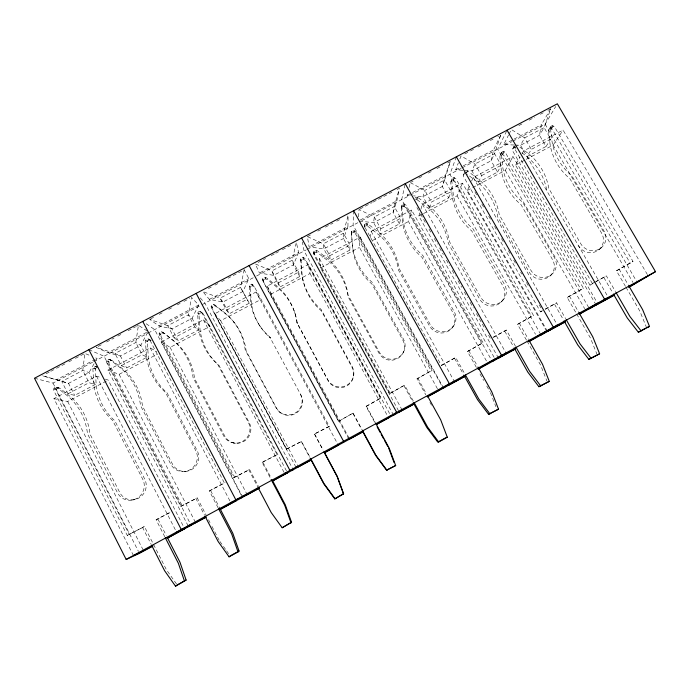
<?xml version="1.0" encoding="UTF-8"?>
<svg xmlns="http://www.w3.org/2000/svg" width="690" height="690" viewBox="0 0 690 690"><rect width="100%" height="100%" fill="white"/><g stroke="black" fill="none" stroke-linecap="round" stroke-linejoin="round"><path stroke-width="0.52" stroke-dasharray="3.45 2.59" d="M347.933 226.51L348.096 215.228L343.439 233.246L343.465 238.542L349.821 250.099L330.156 260.484L323.808 248.892L323.317 243.829L307.395 236.592L309.111 246.925L323.808 248.892L343.465 238.542L347.933 226.51L309.111 246.925M476.359 367.382L467.501 351.495L483.017 342.689L405.996 205.111L404.116 203.955A2.26 2.199 11.1 0 0 402.141 204.913L401.77 206.345L403.132 220.257A57.503 55.933 18.4 0 0 422.798 255.455L454.244 311.751A13.748 13.533 26.9 0 1 448.931 330.165A13.748 13.533 26.9 0 1 430.284 324.636L398.932 268.143A58.029 57.098 1.5 0 0 379.328 232.823L368.055 224.095L366.614 223.62A2.26 2.208 6.2 0 0 364.7 224.707L364.665 226.881L441.298 365.286L455.702 357.489L464.43 373.195M413.284 400.994L404.607 385.158L389.643 393.671L314.243 255.533L314.002 251.402A2.277 2.225 -2.8 0 1 315.934 250.306L317.374 250.789L328.647 259.569A58.365 57.503 -11.8 0 1 348.122 295.156L379.276 352.072A13.791 13.671 20.8 0 0 397.983 357.636A13.791 13.671 20.8 0 0 403.443 339.075L372.195 282.357A57.701 56.451 13.4 0 1 352.659 246.899L351.382 232.875L351.762 231.443A2.268 2.217 4.1 0 1 353.746 230.477L355.626 231.642L432.164 370.237L417.002 378.853L425.808 394.853M314.002 254.826L314.002 251.402L314.019 254.075L313.726 252.109M349.821 250.099L349.951 245.071L343.439 233.246L323.317 243.829L329.811 255.688L330.156 260.484M374.627 422.202L366.079 406.436L380.871 398.018L304.833 258.388L302.953 257.215A2.277 2.234 -5.5 0 0 300.952 258.189L300.555 259.638L301.754 273.766A57.934 56.942 5.3 0 0 321.161 309.491L352.202 366.632A13.843 13.791 -6.8 0 1 346.596 385.339A13.843 13.791 -6.8 0 1 327.828 379.741L296.881 322.394A58.797 57.813 -24.5 0 0 277.544 286.548L266.262 277.699L264.822 277.216A2.286 2.243 -13.6 0 0 262.873 278.32L262.571 279.804L263.58 282.227L338.488 421.392L353.082 413.077L338.488 421.392M314.286 253.368A2.251 2.208 -2.9 0 1 316.201 252.281L317.633 252.756L328.802 261.467A57.805 56.968 -11.9 0 1 348.088 296.717L378.939 353.099A13.653 13.541 20.9 0 0 397.466 358.61A13.653 13.541 20.9 0 0 402.882 340.23L371.927 284.038A57.158 55.933 13.4 0 1 352.581 248.909L351.443 232.125M351.374 234.272L351.762 231.443L351.314 235.014M300.521 394.43A13.964 13.852 -39.9 0 1 294.759 413.284A13.964 13.852 -39.9 0 1 275.931 407.652L245.2 349.873A59.314 58.055 -33.2 0 0 225.992 313.76L214.719 304.842L213.27 304.359A2.303 2.26 -23.5 0 0 211.304 305.472L211.226 307.697L286.324 449.242L301.521 441.41L310 457.323M353.634 210.726L353.099 225.225L442.618 387.297M286.454 470.873L203.309 313.985L200.066 311.388A2.312 2.26 -25.6 0 0 198.03 312.38L197.616 313.855L198.634 328.199A58.633 57.71 -20.5 0 0 217.773 364.458L248.391 422.461A14.102 13.895 -47.2 0 1 242.475 441.462A14.102 13.895 -47.2 0 1 223.595 435.804L193.079 377.585A59.866 58.262 -38.5 0 0 174.001 341.196L162.728 332.226L161.27 331.735A2.32 2.268 -30.8 0 0 159.295 332.856L159.2 335.099L233.763 477.713L249.599 469.536L258.517 486.519M353.746 230.477L353.66 232.634A2.243 2.199 4.1 0 0 351.693 233.591M354.401 232.797L354.496 230.641L353.66 232.634L355.523 233.789L431.328 371.091M151.239 340.567L147.953 338.825A2.329 2.268 -32.3 0 0 145.9 339.825L145.478 341.309L146.409 355.764A59.124 57.969 -30.6 0 0 165.41 392.291L195.805 450.743A14.248 13.938 -49.8 0 1 189.741 469.899A14.248 13.938 -49.8 0 1 170.792 464.198L140.501 405.539A60.453 58.452 -41.8 0 0 121.569 368.874L110.288 359.835L108.83 359.343A2.346 2.277 -35.9 0 0 106.829 360.473L106.726 362.733L180.746 506.434L197.237 497.913L206.086 515.016M96.307 367.83A2.329 2.251 -37 0 0 95.746 368.391L95.306 369.875L96.152 384.304A59.09 57.641 -37 0 0 114.833 420.753L144.728 479.076A14.248 13.843 -51.1 0 1 138.569 498.197A14.248 13.843 -51.1 0 1 119.75 492.513L89.959 433.984A60.453 58.072 -44.1 0 0 71.337 397.406L60.168 388.384L55.942 387.194A2.372 2.286 -39.3 0 0 53.924 388.332L53.794 390.609L127.253 535.406L144.408 526.53L166.376 569.63L176.58 584.094M358.61 216.824L359.041 209.475L374.291 217.005L380.828 228.778L379.983 234.169L399.484 223.871L400.804 218.238L394.249 206.5L399.398 188.292L395.637 190.268M625.459 286.341L616.446 270.799L633.006 261.432L554.579 126.857L552.707 125.718A2.234 2.139 21.5 0 0 550.784 126.658L550.448 128.047L552.043 141.657A56.994 54.355 25.2 0 0 572.07 176.088L604.095 231.167A13.636 13.136 31 0 1 599.196 249.15A13.636 13.136 31 0 1 580.739 243.725L548.8 188.465A57.391 55.588 20.6 0 0 528.833 153.913L517.56 145.366M437.443 388.772L359.456 247.399L360.18 237.101L319.418 258.595L320.574 267.936L399.217 412.008M364.311 226.881L364.432 225.406M366.614 223.62L366.407 225.837A2.243 2.191 6.1 0 0 364.51 226.915L364.7 224.707L364.242 227.614M329.285 426.368L314.424 434.019L329.285 426.368L253.61 285.367L251.729 284.185A2.294 2.251 -16.3 0 0 249.711 285.168L249.306 286.635L250.418 300.866A58.236 57.373 -6.9 0 0 269.687 336.858L300.944 395.06A13.826 13.722 -40.2 0 1 295.242 413.733A13.826 13.722 -40.2 0 1 276.595 408.152L246.149 350.925A58.736 57.503 -33.3 0 0 227.122 315.149L215.953 306.326L214.521 305.834A2.286 2.234 -23.6 0 0 212.572 306.947L212.494 309.146L286.885 449.345M367.166 225.958L367.382 223.732L366.407 225.837L367.83 226.311L379 234.962A57.477 56.571 1.5 0 1 398.415 269.954L429.465 325.93A13.619 13.412 27 0 0 447.931 331.398A13.619 13.412 27 0 0 453.201 313.156L422.056 257.379A56.968 55.424 18.4 0 1 402.581 222.508L401.235 208.716L401.83 205.594M353.72 375.291L353.806 374.472M97.79 367.39L95.401 366.494A2.355 2.277 -36.9 0 0 93.331 367.503L92.891 369.003L93.737 383.571A59.668 58.193 -36.9 0 0 112.591 420.374L142.761 479.265A14.395 13.973 -51.1 0 1 136.542 498.577A14.395 13.973 -51.1 0 1 117.533 492.841L87.466 433.734A61.056 58.633 -44.1 0 0 68.672 396.793L56.718 387.314M370.401 237.653L371.142 231.322L411.559 210.01L495.049 359.024M147.212 331.036L138.423 325.301L135.809 342.516L142.14 354.695L146.961 357.204L126.624 367.943L121.302 365.691L114.989 353.47L96.281 347.424L107.959 352.711L120.457 356.005L140.777 345.302L148.091 331.614L107.959 352.711M550.689 108.865L541.322 124.804L539.52 135.275L546.04 146.496L527.013 156.544L531.326 149.385L550.793 139.113L544.117 127.624L550.689 108.865L546.937 110.831M359.387 221.128L373.601 222.672L393.084 212.399L396.871 200.773L399.182 189.336M244.165 269.781L240.517 287.411L249.245 303.203L229.244 313.76L226.449 310.215L220.05 298.184L202.757 291.525L209.372 299.382L222.982 301.996L242.966 291.473L248.831 278.631L244.165 269.781L228.166 278.182M404.996 184.653L401.692 199.66L492.298 361.517M401.597 207.302L402.141 204.913L401.295 207.983L401.597 207.302A2.234 2.182 11.1 0 1 403.555 206.353L404.866 204.119L404.297 206.517L405.418 207.5L481.698 343.801M500.681 135.119L493.566 149.92L491.108 160.77L497.594 172.077L478.403 182.203L471.943 170.87L474.962 164.022L494.583 153.697L500.681 135.119L497.852 136.603M404.116 203.955L403.555 206.353L404.297 206.517M409.325 195.503L407.221 195.33L407.919 192.389M409.084 187.49L410.248 182.6L413.103 181.099M486.424 360.939L408.471 221.516L411.559 210.01M526.479 340.136L517.569 324.369L533.439 315.373L455.935 178.805L454.063 177.658A2.251 2.182 15.9 0 0 452.105 178.607L451.743 180.03L453.192 193.838A57.322 55.407 21.5 0 0 472.969 228.778L504.614 284.668A13.705 13.403 29.2 0 1 499.448 302.936A13.705 13.403 29.2 0 1 480.861 297.442L449.311 241.362A57.779 56.623 11 0 0 429.585 206.301L417.631 197.271L416.872 197.159L416.199 199.617A2.234 2.174 12.5 0 0 415.458 199.755M449.906 162.564L445.412 175.243L442.299 186.481L448.741 197.866L429.396 208.078L422.97 196.659L424.842 190.405L444.627 179.987L450.26 161.589L446.447 163.59M416.95 199.738L417.631 197.271L416.199 199.617L417.614 200.091L428.783 208.673A57.236 56.106 11 0 1 448.319 243.415L479.567 298.977A13.576 13.274 29.3 0 0 497.973 304.419A13.576 13.274 29.3 0 0 503.105 286.324L471.762 230.943A56.787 54.907 21.6 0 1 452.174 196.322L450.743 182.634L452.105 178.607L450.794 181.901L451.096 181.237A2.225 2.156 15.9 0 1 453.037 180.297L454.805 177.822L453.779 180.461L454.891 181.436L531.654 316.745M498.465 358.05L418.839 216.039L419.736 213.098M420.926 209.174L422.427 204.275L462.498 183.143L546.514 331.045M429.396 208.078L431.423 202.084L451.217 191.639L444.627 179.987L442.299 186.481L422.97 196.659L413.526 195.857M514.274 145.961L512.446 149.558L514.274 145.961L514.274 148.083L592.339 283.469L589.993 285.134L512.696 150.972L512.696 148.876A2.217 2.13 19.9 0 1 514.542 147.824L515.741 145.625M456.357 156.803L449.897 174.303L541.038 335.012M462.792 170.292L455.685 169.844L458.35 162.892M459.868 158.924L461.015 155.949L474.962 164.022L481.586 175.622L478.403 182.203M454.063 177.658L453.037 180.297L453.779 180.461M300.624 258.888L301.038 260.786L300.952 258.189L302.16 275.534A57.391 56.416 5.3 0 0 321.376 310.923L352.124 367.529A13.714 13.662 -7 0 1 346.57 386.055A13.714 13.662 -7 0 1 327.983 380.509L297.338 323.705A58.236 57.27 -24.6 0 0 278.173 288.196L267.004 279.424L265.572 278.95A2.268 2.225 -13.6 0 0 263.64 280.045L263.58 282.227M448.741 197.866L451.217 191.639M202.843 313.381L201.437 312.803A2.286 2.234 -25.7 0 0 199.419 313.786L199.013 315.244L200.031 329.458A58.072 57.175 -20.6 0 0 218.989 365.372L249.314 422.823A13.964 13.757 -47.4 0 1 243.466 441.643A13.964 13.757 -47.4 0 1 224.759 436.028L194.528 378.379A59.288 57.71 -38.6 0 0 175.639 342.335L164.47 333.443L163.03 332.96A2.303 2.243 -30.9 0 0 161.063 334.072L160.968 336.289L234.841 477.54M366.079 406.436L380.871 398.018M150.593 340.153L149.834 339.98A2.312 2.251 -32.4 0 0 147.807 340.972L147.384 342.447L148.307 356.764A58.555 57.425 -30.7 0 0 167.135 392.946L197.245 450.829A14.102 13.8 -49.9 0 1 191.242 469.795A14.102 13.8 -49.9 0 1 172.483 464.154L142.468 406.065A59.858 57.891 -41.9 0 0 123.708 369.754L112.539 360.801L111.099 360.309A2.32 2.251 -36 0 0 109.115 361.431L109.011 363.665L182.341 505.977M464.146 173.673L463.456 175.355L463.706 176.787L540.537 311.923L544.281 309.896M58.719 387.892A2.346 2.26 -39.4 0 0 56.727 389.022L56.606 391.273L129.384 534.664M298.589 252.462L293.423 264.9L273.611 275.336L259.449 273.042L255.3 263.942L271.903 270.894L278.355 282.84L279.907 287.005L299.745 276.535L298.666 272.119L292.198 260.208L296.355 242.388L298.589 252.462L259.449 273.042M464.836 171.991L463.456 175.355L463.706 174.674A2.225 2.156 16.9 0 1 464.189 174.113M466.699 172.828L467.466 171.034L468.139 171.387L479.412 179.995A57.572 56.114 16.9 0 1 499.258 214.797L531.007 270.471A13.671 13.265 30.4 0 0 549.533 275.931A13.671 13.265 30.4 0 0 554.562 257.801L522.727 202.325A57.158 54.881 23.7 0 1 502.82 167.636L501.302 153.93L501.647 152.525A2.243 2.156 19.2 0 1 503.588 151.584L505.459 152.723L583.438 288.291L567.215 297.476L576.176 313.131M423.496 213.572L457.082 195.839L462.498 183.143M550.491 127.322L548.576 130.401L550.784 126.658L548.533 131.126L550.12 144.607A56.459 53.88 25.2 0 0 569.949 178.736L601.663 233.306A13.507 13.015 31.1 0 1 596.807 251.134A13.507 13.015 31.1 0 1 578.513 245.761M547.472 331.407L467.363 190.405L469.899 184.86M471.581 181.16L473.271 177.459L513.006 156.509L597.531 303.307M254.472 287.023L252.609 285.858A2.268 2.225 -16.4 0 0 250.608 286.833L250.211 288.273L251.307 302.384A57.675 56.839 -7 0 0 270.402 338.031L269.687 336.858M506.598 131.143L497.714 149.152L589.389 308.723M198.668 305.006L192.087 318.28L171.939 328.889L158.881 325.939L149.747 319.358L167.739 325.706L171.939 328.889L178.149 340.731L198.315 330.087L192.087 318.28L188.387 314.847L191.527 297.424L198.668 305.006L158.881 325.939M514.223 145.012L503.752 144.564L508.495 135.162M508.979 134.222L511.35 129.522L524.667 137.862L531.326 149.385M503.588 151.584L502.104 154.448A2.217 2.139 19.2 0 0 500.19 155.379L499.845 156.777L501.345 170.361A56.623 54.389 23.7 0 0 521.062 204.732L552.587 259.707A13.541 13.145 30.4 0 1 547.601 277.665A13.541 13.145 30.4 0 1 529.247 272.257L497.809 217.1A57.029 55.605 16.9 0 0 478.153 182.609L466.992 174.078M502.846 154.612L504.33 151.748L502.104 154.448L503.967 155.578L581.178 289.912M497.594 172.077L501.216 165.264L494.583 153.697L491.108 160.77L471.943 170.87L463.809 170.352M514.542 147.824L515.283 147.936L516.491 145.745M403.02 353.004L403.59 351.978M467.363 190.405L505.296 170.37L513.006 156.509M94.064 363.734L89.027 372.557L68.534 383.355L42.34 375.74M96.074 360.197L97.083 358.438L95.203 357.662M596.074 304.98L515.499 164.979L520.105 157.053M522.149 153.525L523.684 150.877L563.083 130.1L648.108 275.81M512.894 141.165L545.143 124.2L555.752 106.467M552.707 125.718L550.775 128.814A2.208 2.122 21.5 0 0 548.869 129.737M551.508 128.978L553.449 125.882L550.775 128.814L552.63 129.936L630.298 263.304M546.04 146.496L550.793 139.113M515.499 164.979L553.13 145.107L563.083 130.1M389.643 393.671L404.607 385.158M465.577 173.613L467.466 171.034L466.716 170.913M451.984 328.043L453.02 326.775M417.002 378.853L432.164 370.237M501.121 302.065L502.613 300.555M441.264 365.709L455.702 357.489M549.758 276.207L551.715 274.456M467.501 351.495L483.017 342.689M598.946 249.685L601.361 247.693M493.497 337.41L506.357 330.044L515.344 345.992M517.569 324.369L533.439 315.373M540.537 311.923L542.418 310.509M545.221 309.387L556.58 302.841L565.619 318.668M567.215 297.476L583.438 288.291M589.993 285.134L606.381 275.862L615.471 291.577M616.446 270.799L633.006 261.432M127.253 535.406L144.408 526.53M164.798 536.777L156.104 519.777L171.206 511.601M180.746 506.434L197.237 497.913M218.1 507.814L209.337 490.944L224.31 482.836L149.842 340.023L148.721 338.997L149.834 339.98L147.953 338.825M233.763 477.713L249.599 469.536M262.114 462.352L277.604 454.365L262.114 462.352L270.627 478.515M286.324 449.242L301.521 441.41M492.962 337.298L506.357 330.044M545.247 308.973L556.58 302.841M592.339 283.469L595.142 281.943M596.082 281.442L606.381 275.862M156.104 519.777L171.034 512.101M209.337 490.944L225.483 482.612M133.489 555.579L53.924 398.604L96.514 376.145L101.387 377.792M188.137 525.866L107.959 370.107L150.17 347.846L156.57 351.538M161.52 341.869L203.36 319.798L209.967 326.353L170.111 347.406L161.52 341.869L242.302 496.429M295.984 467.242L214.607 313.864L256.085 291.991L337.919 444.446M348.968 439.332L270.834 294.207L267.237 286.117L308.361 264.425L390.756 415.716M68.034 393.792L89.062 382.7L95.168 384.546L89.027 372.557L82.774 370.427L61.772 381.484L68.034 393.792L74.658 395.379L95.168 384.546M121.302 365.691L142.14 354.695M194.77 326.939L188.387 314.847L167.739 325.706L174.104 337.833L194.77 326.939L198.315 330.087M226.449 310.215L246.942 299.408M278.355 282.84L298.666 272.119M329.811 255.688L349.951 245.071M380.828 228.778L400.804 218.238M481.586 175.622L501.216 165.264M53.924 398.604L67.689 401.502L106.338 381.096M107.959 370.107L119.12 374.342L157.441 354.099M214.607 313.864L220.688 320.695L260.208 299.822L256.085 291.991M270.834 294.207L310.034 273.507L308.361 264.425M320.574 267.936L359.456 247.399M372.729 240.387L408.471 221.516M418.839 216.039L422.565 214.064M46.118 373.756L49.896 371.772M50.844 371.28L55.562 368.796M56.511 368.305L65.015 363.837M68.793 361.853L71.622 360.37M75.408 358.386L84.853 353.427L82.774 370.427L89.062 382.7M98.153 346.44L102.836 343.982M106.579 342.016L114.074 338.083M117.817 336.116L122.501 333.658M128.124 330.708L135.611 326.775M136.551 326.284L138.423 325.301M150.696 318.858L153.551 317.357M159.243 314.373L162.09 312.872M168.739 309.387L171.586 307.887M177.287 304.902L180.133 303.402M183.928 301.409L189.629 298.416M208.406 288.558L211.226 287.083M214.995 285.099L217.816 283.625M221.576 281.641L224.405 280.166M258.103 262.467L265.564 258.552M271.161 255.611L274.896 253.653M275.828 253.161L278.631 251.695M282.365 249.737L291.689 244.838M307.395 236.592L311.181 234.609M317.805 231.124L320.643 229.632M325.378 227.148L332.951 223.172M336.737 221.188L339.575 219.696M359.982 208.984L372.177 202.584M373.118 202.092L391.886 192.234M418.821 178.098L422.625 176.097M428.343 173.095L431.207 171.594M436.917 168.593L442.635 165.591M464.793 153.965L469.511 151.481M470.459 150.989L474.237 149.006M478.015 147.022L483.681 144.046M490.297 140.57L493.126 139.087M518.846 125.589L523.529 123.13M529.144 120.172L534.767 117.222M540.382 114.273L543.194 112.798M43.358 376.024L56.623 379.716L95.203 359.43M209.372 299.382L248.831 278.631M360.249 220.032L396.871 200.773M407.221 195.33L445.412 175.243M455.685 169.844L462.309 166.359M463.257 165.859L493.566 149.92M503.752 144.564L513.144 139.621M514.085 139.13L541.322 124.804M34.5 378.224L53.001 383.088L92.71 362.198M93.65 361.707L147.186 333.546M148.126 333.046L201.109 305.178M202.058 304.678L253.765 277.475M256.602 275.983L305.989 250.004M306.929 249.513L357.86 222.715M361.672 220.714L409.256 195.684M410.196 195.184L461.144 168.386M462.084 167.894L511.945 141.666M132.609 500.009L134.679 499.612M184.471 471.529L186.024 471.408M515.275 145.055L520.51 145.288L539.52 135.275L544.117 127.624L524.667 137.862L520.51 145.288L608.321 297.442M233.142 442.902L234.221 443.066M234.496 443.092L235.566 443.256M380.526 398.613L305.213 260.294L303.35 259.13A2.251 2.217 -5.6 0 0 301.358 260.096M53.613 389.074L56.416 389.755L53.924 388.332L56.727 389.022M55.942 387.194L59.495 388.013M56.623 379.716L68.534 383.355L74.658 395.379M105.294 379.112L108.218 380.095L183.152 525.806M92.978 368.219L95.401 369.098L93.331 367.503L95.746 368.391M95.401 366.494L96.997 367.097M85.793 353.806L90.494 355.738M106.536 361.206L108.822 362.155L106.829 360.473L109.115 361.431M108.83 359.343L111.866 360.43M88.863 349.692L104.052 356.23L190.638 524.314M515.283 147.936L515.956 148.29M410.248 182.6L424.842 190.405L431.423 202.084M109.607 359.464L111.099 360.309M145.564 340.532L147.462 341.679L145.9 339.825L147.807 340.972M96.169 366.666L96.824 367.089M159.002 333.581L160.77 334.788L159.295 332.856L161.063 334.072M146.159 323.748L154.689 329.596L242.388 497.395M161.27 331.735L164.47 333.443M174.104 337.833L178.149 340.731M279.364 411.835L279.993 412.292M280.459 412.646L281.08 413.094M521.968 152.844L527.117 156.759A56.847 55.088 20.6 0 1 546.894 191.001M197.694 313.088L199.091 314.485L198.03 312.38L199.419 313.786M200.066 311.388L202.196 312.975M200.195 297.899L204.904 303.177L293.207 469.769M211.019 306.196L212.287 307.654L211.304 305.472L212.572 306.947M213.27 304.359L215.28 305.955M233.211 321.281L234.272 322.601M201.48 311.975L276.949 454.313M219.972 541.529L225.992 549.973M226.596 550.818L229.002 554.199M259.354 325.085L260.164 326.37M545.143 124.2L636.801 281.718M553.13 145.107L632.98 282.469M619.034 269.005L628.142 284.694M625.994 287.256L639.785 311.018L646.211 326.715M603.905 277.596L612.91 293.164M505.296 170.37L584.697 308.706M569.345 295.924L578.927 312.656M576.702 314.045L590.416 337.988L596.781 353.798M554.57 304.325L563.523 320.005M473.271 177.459L557.399 325.128M474.927 191.872L477.049 195.606M481.836 204.016L483.957 207.75M488.744 216.16L490.866 219.894M494.583 226.441L496.179 229.235M501.492 238.585L503.622 242.319M508.401 250.72L509.996 253.523M513.722 260.07L515.844 263.804M520.631 272.214L521.692 274.077M526.47 282.486L528.6 286.221M539.226 304.902L541.883 309.577M457.082 195.839L535.492 334.245M519.225 323.075L528.23 338.988M527.005 341.067L540.632 365.183L546.928 381.113M504.813 331.278L513.714 347.079M422.427 204.275L506.029 353.056M416.933 207.518L420.089 213.15M420.615 214.09L425.885 223.474M429.042 229.106L431.155 232.858M434.312 238.49L437.469 244.131M439.582 247.882L443.265 254.455M446.421 260.087L449.587 265.719M452.217 270.411L455.383 276.043M458.013 280.735L461.696 287.307M464.336 292.008L467.492 297.64M470.123 302.332L473.288 307.964M476.445 313.596L485.398 329.553M488.563 335.185L490.668 338.945M399.484 223.871L393.084 212.399L394.249 206.5L374.291 217.005L373.601 222.672L379.983 234.169M468.683 350.451L477.428 366.131M479.999 373.92L483.647 380.466M486.778 386.072L489.9 391.679M454.641 358.464L463.482 374.377M371.142 231.322L454.201 381.225M360.18 237.101L443.127 387.245M417.709 378.068L426.394 393.869M429.948 402.382L431.5 405.211M404.038 385.874L412.818 401.908M249.375 285.867L250.28 287.523L249.711 285.168L250.608 286.833M319.418 258.595L401.925 409.644M390.083 393.033L313.709 252.868M393.576 415.19L304.1 250.996L302.367 242.026M310.034 273.507L387.538 415.915M299.745 276.535L293.423 264.9L292.198 260.208L271.903 270.894L273.611 275.336L279.907 287.005M366.287 405.918L375.429 422.78M353.082 413.077L362.207 429.965M352.995 413.526L361.534 429.318M267.237 286.117L349.192 438.314M262.804 280.528L338.428 421.012M249.245 303.203L240.517 287.411L220.05 298.184L222.982 301.996L229.244 313.76M314.718 434.269L323.213 450.147M314.424 434.019L323.006 450.053M301.099 441.229L309.663 457.306M220.688 320.695L298.287 466.889M251.729 284.185L252.609 285.858L252.488 284.358L253.359 286.022M203.36 319.798L284.608 473.426M262.907 462.326L271.343 478.334M248.676 469.631L257.672 486.778M170.111 347.406L247.184 494.67M150.17 347.846L230.831 502.665M146.961 357.204L140.777 345.302L135.809 342.516L114.989 353.47L120.457 356.005L126.624 367.943M210.657 490.642L219.032 506.762M208.544 519.768L210.019 522.623M211.985 526.427L219.368 540.684M195.788 498.284L204.525 515.189M119.12 374.342L195.641 522.701M96.514 376.145L176.562 532.163M157.95 519.191L166.264 535.44M142.433 527.186L151.11 544.22M67.689 401.502L143.175 549.999M53.001 383.088L138.474 551.457M262.588 279.036L263.364 280.752L262.873 278.32L263.64 280.045M264.822 277.216L265.572 278.95L265.59 277.337L266.331 279.062M490.426 392.61L495.868 406.652M296.881 322.394L297.338 323.705M294.604 312.234L295.079 313.639M302.66 278.855L303.057 280.563M302.953 257.215L303.35 259.13L303.712 257.387L304.092 259.302M315.934 250.306L316.201 252.281L316.701 250.418L316.96 252.402M414.975 198.237A2.251 2.191 12.5 0 1 416.872 197.159M501.647 152.525L499.888 156.043L501.647 152.525"/><path stroke-width="1.03" d="M310.172 458.246L323.765 483.776L334.797 498.905L343.586 493.755L337.203 476.316L324.205 452.019M349.192 438.314L348.968 439.332L363.104 431.647M334.797 498.905L343.586 493.755M258.172 487.735L271.179 512.498L282.167 527.746L291.551 522.27L285.237 504.692L272.334 480.214M282.167 527.746L291.551 522.27M390.756 415.716L388.565 417.804L376.309 424.462M393.576 415.19L396.69 412.361L301.599 238.033M401.925 409.644L399.217 412.008L414.173 403.874M205.016 516.129L218.126 541.486L229.08 556.839L238.016 551.94L239.059 551.043L232.832 533.327L219.524 507.711M229.08 556.839L230.21 555.89M151.593 545.169L164.608 570.716L175.519 586.198L186.11 580.057L179.961 562.203L167.239 537.355M175.519 586.198L177.183 584.948M443.127 387.245L438.486 390.661L427.265 396.759M443.144 388.237L449.371 383.726L353.634 210.726M454.201 381.225L449.043 384.916L464.81 376.343M495.049 359.024L478.713 368.788M492.298 361.517L501.578 355.341L405.22 183.652M506.029 353.056L498.465 358.05L515.421 348.829M546.514 331.045L528.609 341.662M541.038 335.012L553.337 327.207L456.357 156.803M557.399 325.128L547.472 331.407L565.222 321.756M597.531 303.307L579.238 314.131M589.389 308.723L608.321 297.442M648.108 275.81L628.504 287.342M152.602 546.213L139.44 553.371L126.158 559.435L34.5 378.224L557.348 103.802L655.5 271.67L629.823 286.738M178.072 584.456L186.11 580.057M231.098 555.407L239.059 551.043M362.535 431.181L375.593 455.34L386.555 470.209L395.672 465.543L389.143 448.06L375.938 423.712M438.633 441.669L445.473 437.926M463.999 375.317L477.523 399.657L488.563 414.311L498.516 409.179L491.832 391.963L477.946 367.054M514.24 348.01L527.841 372.169L538.916 386.711L549.275 381.363L542.521 364.277L528.756 339.929M564.049 320.928L577.737 344.914L588.846 359.352L599.601 353.78L592.779 336.824L578.927 312.656M613.436 294.078L627.21 317.892L638.345 332.226L645.693 328.199M386.555 470.209L395.672 465.543M413.336 402.856L426.774 427.377L437.779 442.135L438.685 441.971L447.318 437.236L440.712 419.891L427.421 395.724M488.563 414.311L498.516 409.179M538.916 386.711L549.275 381.363M588.846 359.352L599.601 353.78M638.345 332.226L649.506 326.43L642.606 309.603L628.676 285.608M126.158 559.435L655.5 271.67M152.973 545.902L133.489 555.579M166.937 538.303L184.627 528.687L176.562 532.163M206.034 517.052L195.641 522.701L188.137 525.866M220.205 509.341L236.265 500.612L230.831 502.665M259.362 488.054L247.184 494.67L242.302 496.429M272.472 480.921L287.463 472.771L284.608 473.426M311.294 459.816L298.287 466.889L295.984 467.242M324.291 452.743L338.229 445.171L337.919 444.446M596.074 304.98L614.6 294.897M167.636 538.045L206.043 517.155M220.024 509.556L259.328 488.184M272.498 481.025L310.94 460.127M324.938 452.511L363.406 431.595M376.602 424.419L414.155 404.004M427.248 396.888L464.879 376.421M478.118 369.228L514.792 349.287M528.851 341.636L565.214 321.868M579.16 314.286L614.773 294.915M646.608 327.698L649.506 326.43M191.13 525.263L181.246 529.489L88.863 349.692M242.388 497.395L235.833 499.81L142.752 321.411M446.327 437.451L447.318 437.236M293.207 469.769L289.929 470.408L196.158 293.371M641.165 331.002L629.918 316.529L616.006 292.5M591.192 358.386L579.98 343.81L566.154 319.599M540.796 386.012L529.61 371.324L515.87 346.932M489.96 413.871L478.817 399.07L465.457 375.041M438.685 441.971L427.576 427.067L414.311 402.856M386.969 470.313L375.895 455.297L362.716 430.905M334.892 498.525L323.964 483.543L311 459.204M507.072 130.194L604.638 299.313M377.145 426.843L380.164 432.406M381.165 434.26L383.683 438.9M384.692 440.755L387.702 446.318M249.107 265.581L343.551 441.255L343.603 442.359M324.007 451.941L337.125 476.471L343.577 494.092M271.127 479.472L284.66 505.14L291.025 522.891M218.583 508.746L231.728 534.051L238.016 551.94M165.281 537.726L178.331 563.221L184.532 581.256M388.712 448.172L394.102 462.602"/></g></svg>
